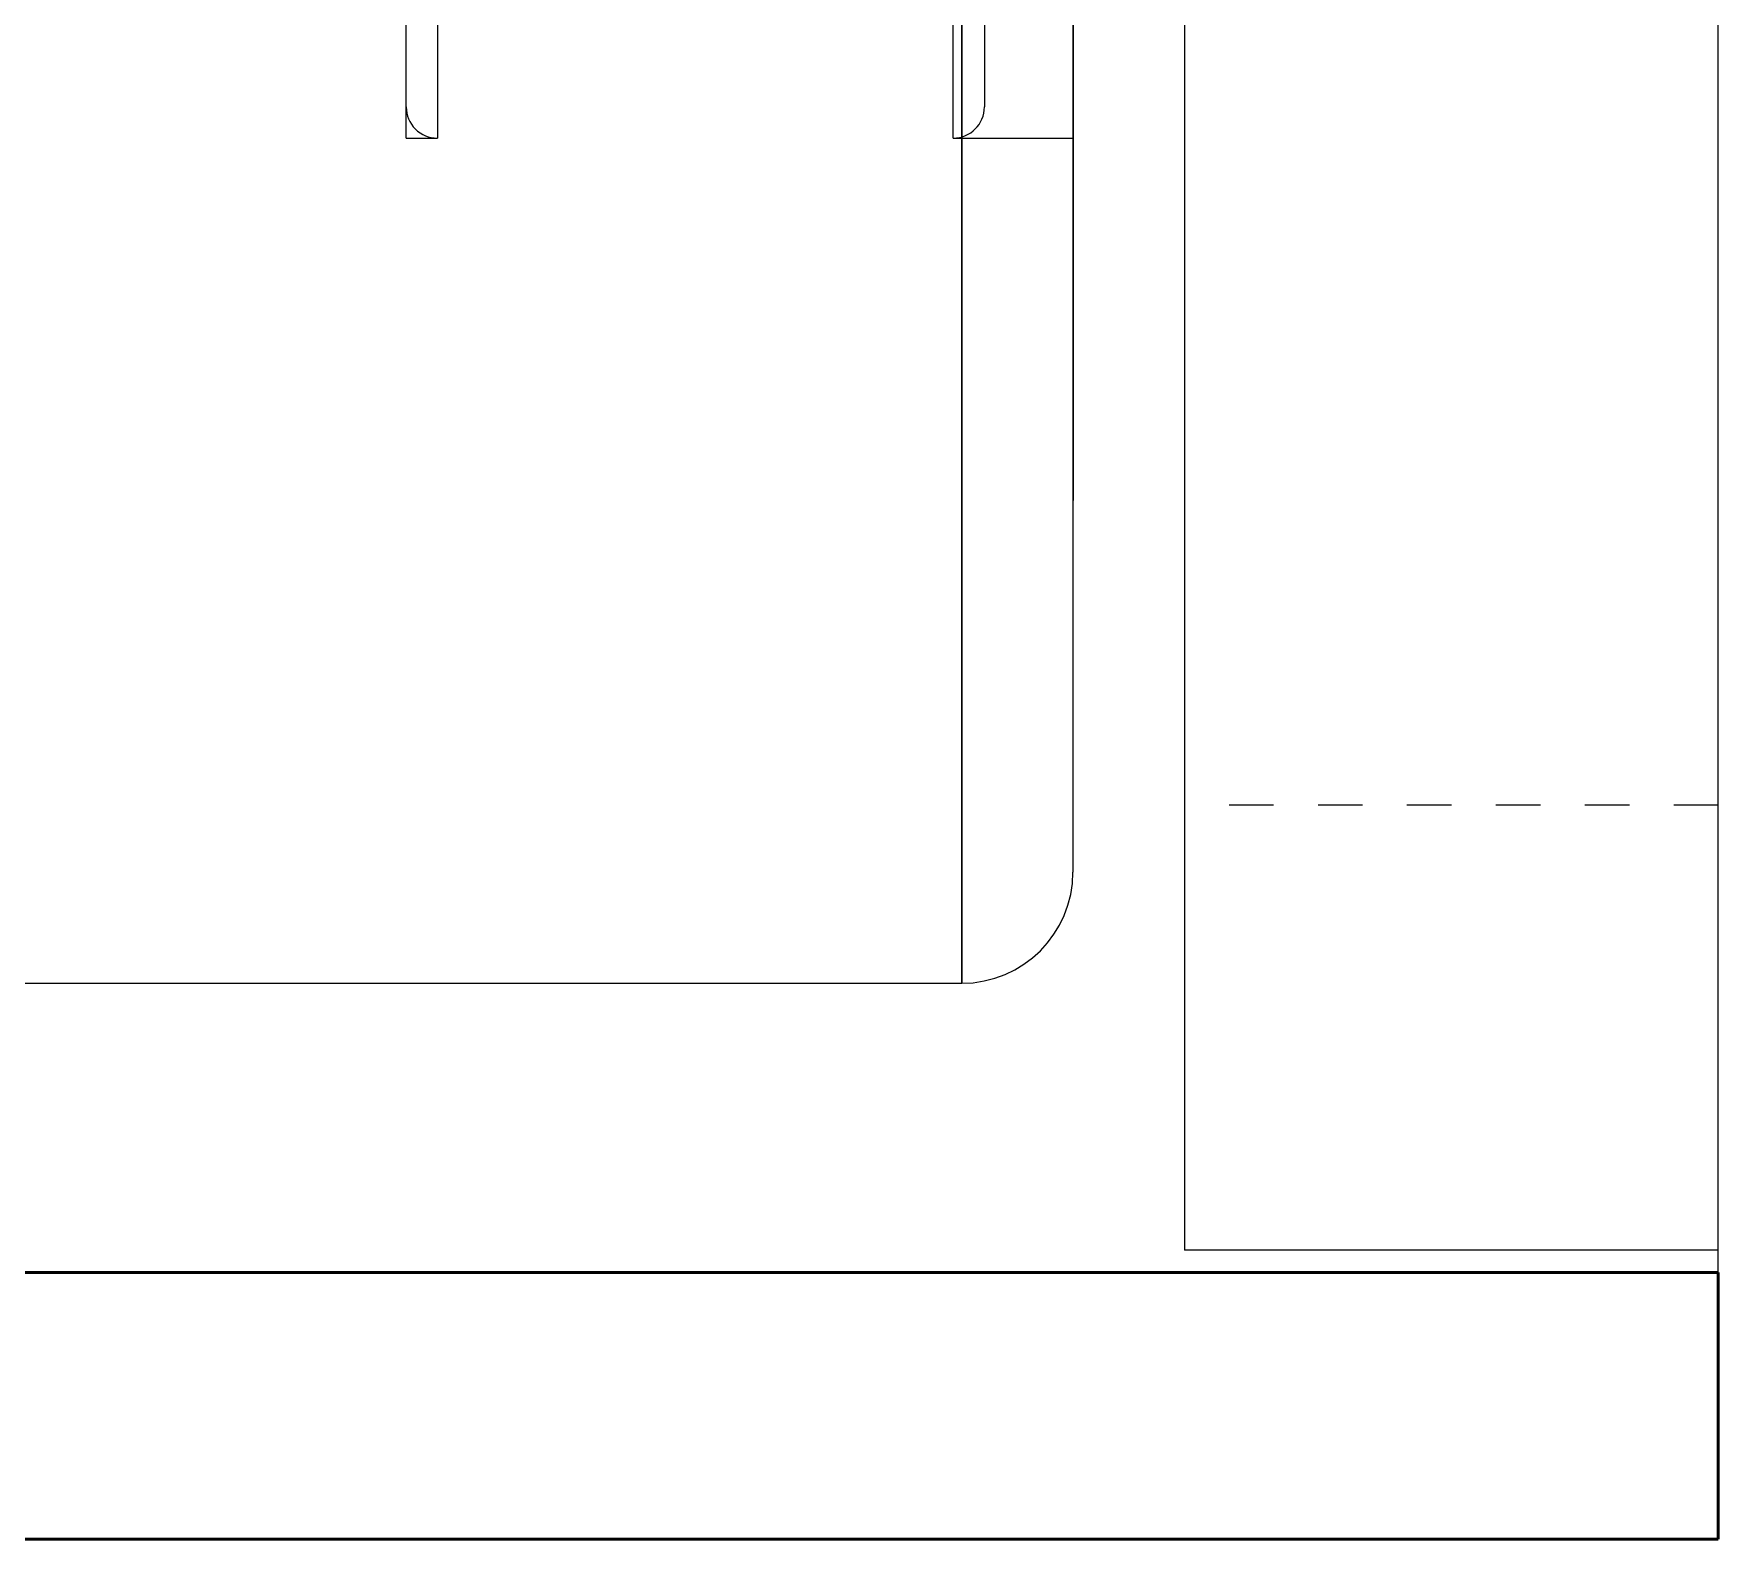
# Model space of a CAD drawing. Header units: millimetres. Extents: x -50460 to 50460, y -35640 to 35640.
# Drawn here: x -33282.62 to -33244.74, y 25636.94 to 25670.79 of the extents above; entities that cross this region are included whole.
import ezdxf

# ---------------------------------------------------------------- set-up
doc = ezdxf.new("R2010")
doc.units = ezdxf.units.MM
doc.linetypes.add('虚线', pattern=[2, 1, -1])
for name, color, linetype, lineweight in [('ACADSichtbare Kanten(DIN_Schmid)', 7, 'Continuous', 50), ('尺寸线层', 4, 'Continuous', 18), ('粗实线层', 7, 'Continuous', 15), ('粗实线层_1', 7, 'Continuous', 15), ('细实线层', 3, 'Continuous', 18), ('虚线层', 100, '虚线', 18)]:
    doc.layers.add(name, color=color, linetype=linetype, lineweight=lineweight)

# ---------------------------------------------------------------- blocks, each defined once
blk = doc.blocks.new('*X1027')
at = {"layer": '粗实线层'}
for p, q in [((-12, -10), (-12, -177)), ((0, -177), (0, -10)), ((-12, -177), (-12, -187)), ((0, -187), (0, -177)), ((0, -187), (-12, -187))]:
    blk.add_line(p, q, dxfattribs=at)
at = {"layer": '虚线层'}
blk.add_line((0, -177), (-12, -177), dxfattribs=at)
blk = doc.blocks.new('*X1028')
at = {"layer": 'ACADSichtbare Kanten(DIN_Schmid)', "linetype": 'Continuous', "lineweight": 50}
for p, q in [((127.218, -164.589), (297.218, -164.589)), ((297.218, -170.589), (297.218, -164.589)), ((127.218, -170.589), (297.218, -170.589))]:
    blk.add_line(p, q, dxfattribs=at)
at = {"layer": '粗实线层_1'}
blk.add_line((297.218, -170.589), (297.218, 29.411), dxfattribs=at)
blk = doc.blocks.new('*X1024')
at = {"layer": '粗实线层_1'}
for name, p in [('*X1028', (-306.218, -62.411)), ('*X1027', (-9, -39.5))]:
    blk.add_blockref(name, p, dxfattribs=at)
blk = doc.blocks.new('*X1029')
at = {"layer": '粗实线层'}
for p, q in [((-16, -66), (-16, -42.5)), ((-15.3, -42.5), (-15.3, -66)), ((-3.7, -66), (-3.7, -42.5)), ((-3.51, -42.5), (-3.51, -85)), ((-3.51, -85), (-3.51, -42.5)), ((-3, -42.5), (-3, -65.3)), ((-1.01, -42.5), (-1.01, -82.5)), ((-1, -63.653), (-1, -53.858)), ((-1, -74.15), (-1, -63.653)), ((-16, -66), (-15.3, -66)), ((-3.7, -66), (-1, -66)), ((-1.01, -74.15), (-1, -74.15)), ((-73.49, -85), (-3.51, -85))]:
    blk.add_line(p, q, dxfattribs=at)
for centre, radius, start, end in [((-15.3, -65.3), 0.7, 179.9999, 270), ((-3.7, -65.3), 0.7, 269.9999, 359.9975), ((-3.51, -82.5), 2.5, 270, 0)]:
    blk.add_arc(centre, radius, start, end, dxfattribs=at)
blk = doc.blocks.new('*X947')
at = {"layer": '粗实线层_1'}
for name, p in [('*X1024', (984, 238)), ('*X1029', (961.5, 102.5))]:
    blk.add_blockref(name, p, dxfattribs=at)
blk = doc.blocks.new('*X805')
at = {"layer": '细实线层'}
blk.add_blockref('*X947', (-1515, 4855), dxfattribs=at)

msp = doc.modelspace()

# ---------------------------------------------------------------- block references
at = {"layer": '尺寸线层'}
msp.add_blockref('*X805', (-32704.742, 20776.945), dxfattribs=at)

doc.saveas('drawing.dxf')
